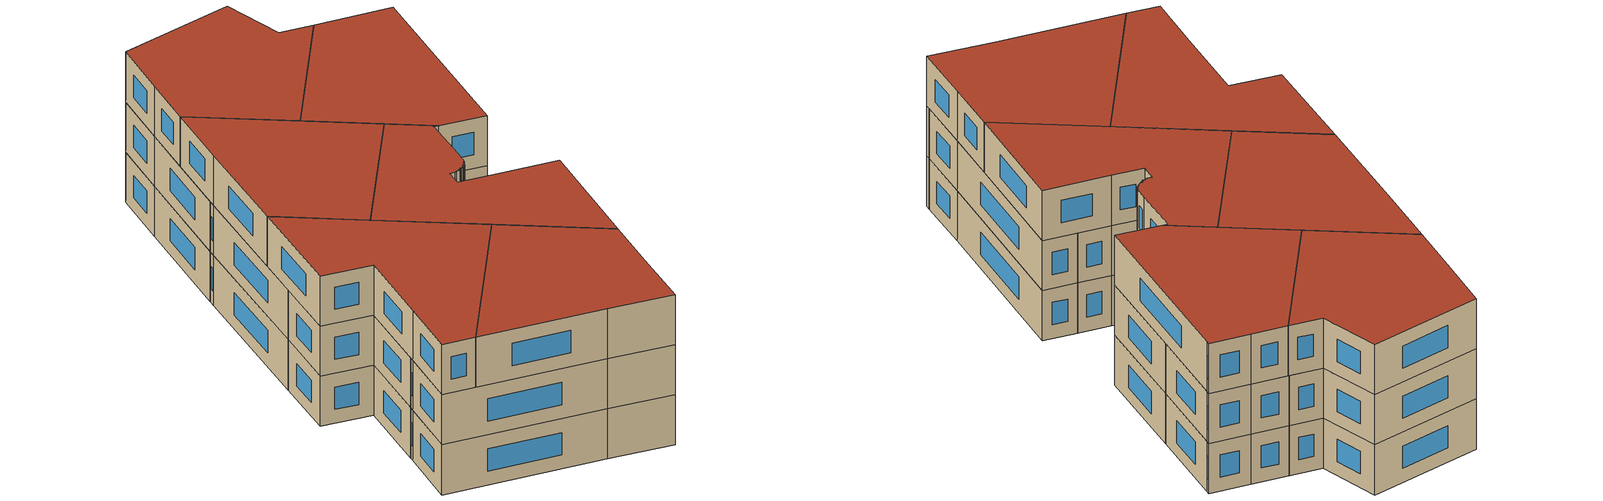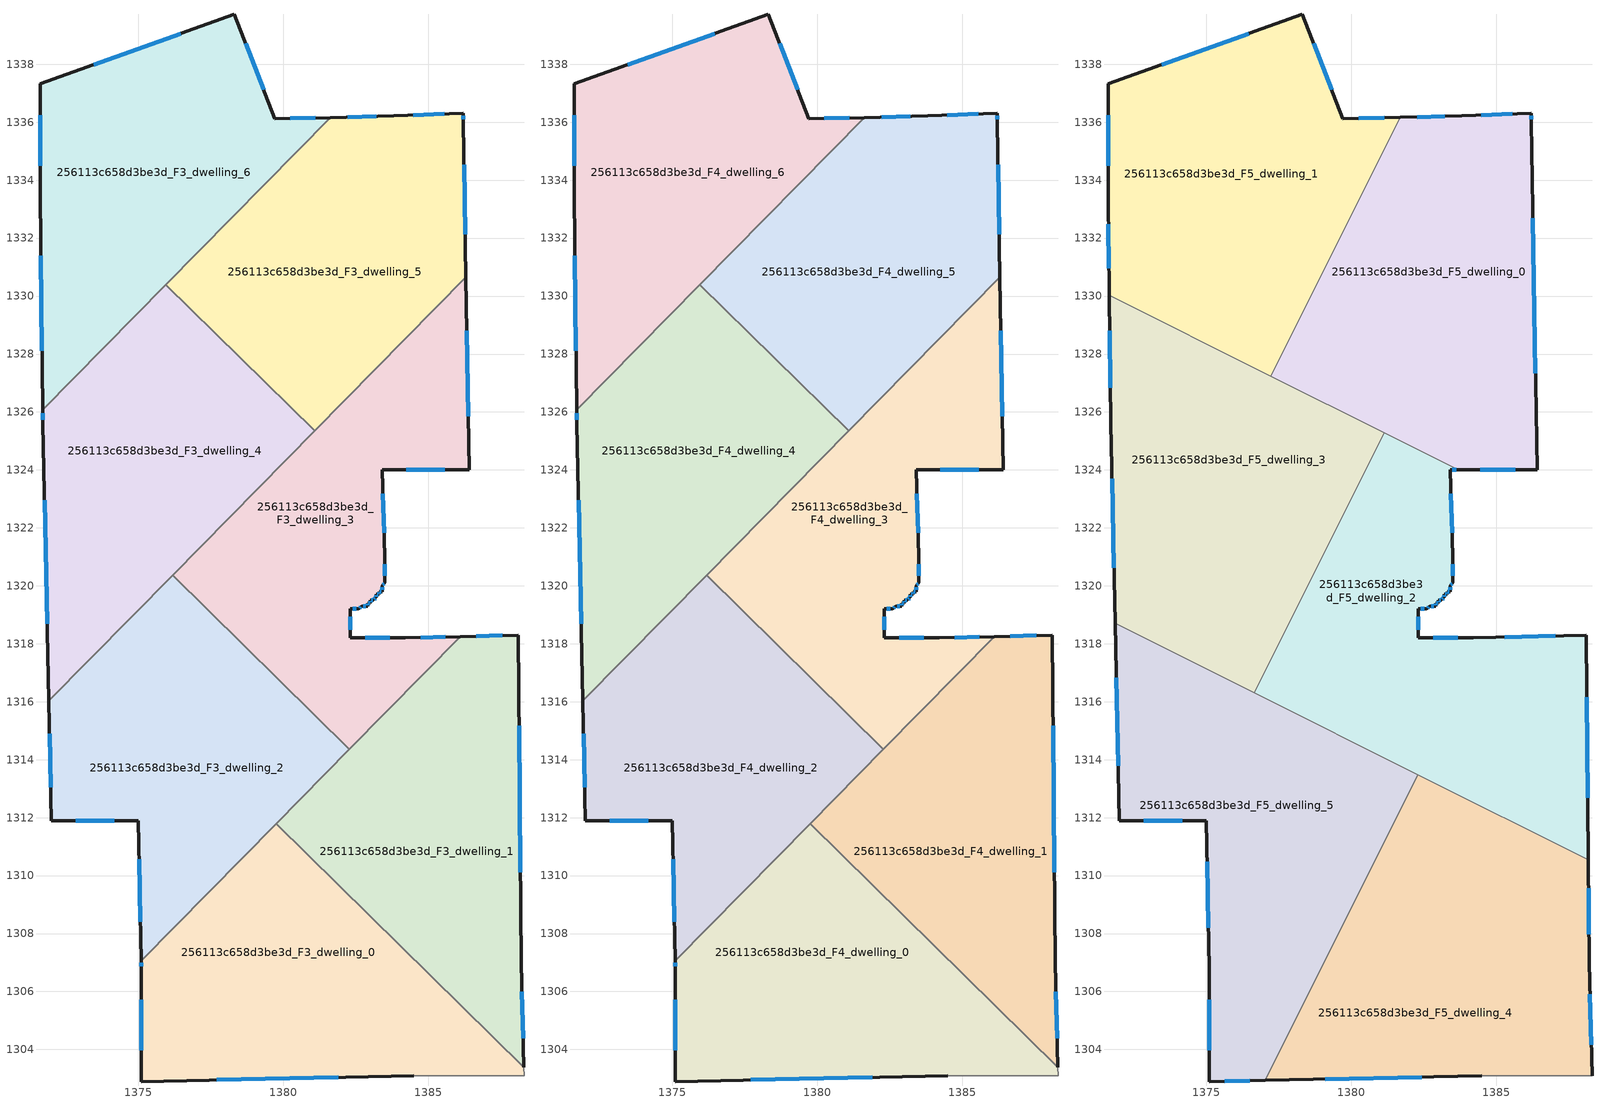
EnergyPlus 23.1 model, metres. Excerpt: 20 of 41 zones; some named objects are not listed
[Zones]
256113c658d3be3d_F3_dwelling_0
 floor to 256113c658d3be3d_F2_dwelling_0 (EU_floor_Construction): 1388.31,1303.38 1388.31,1303.09 1384.51,1303.09 1375.1,1302.89 1375.1,1306.79 1375.1,1307.06 1379.76,1311.79 z9
 wall outside (EU_wall_Construction): 1375.1,1307.06 1375.1,1306.79 1375.1,1302.89 1384.51,1303.09 z9:12
 wall adiabatic (EU_wall_Construction): 1384.51,1303.09 1388.31,1303.09 1388.31,1303.38 z9:12
 wall to 256113c658d3be3d_F3_dwelling_1 (EU_wall_Construction): 1388.31,1303.38 1379.76,1311.79 z9:12
 wall to 256113c658d3be3d_F3_dwelling_2 (EU_wall_Construction): 1379.76,1311.79 1375.1,1307.06 z9:12
 window (EU_Window_Construction): 1377.71,1302.95 1381.9,1303.04 / 1375.1,1305.71 1375.1,1303.97 / 1375.1,1306.99 1375.1,1306.87 z9.83:11.17
256113c658d3be3d_F3_dwelling_1
 floor to 256113c658d3be3d_F2_dwelling_1 (EU_floor_Construction): 1388.12,1318.3 1388.21,1306.99 1388.31,1303.38 1379.76,1311.79 1386.12,1318.25 z9
 wall outside (EU_wall_Construction): 1388.31,1303.38 1388.21,1306.99 1388.12,1318.3 1386.12,1318.25 z9:12
 wall to 256113c658d3be3d_F3_dwelling_3 (EU_wall_Construction): 1386.12,1318.25 1382.29,1314.36 z9:12
 wall to 256113c658d3be3d_F3_dwelling_2 (EU_wall_Construction): 1382.29,1314.36 1379.76,1311.79 z9:12
 window (EU_Window_Construction): 1388.19,1310.12 1388.14,1315.17 / 1388.28,1304.38 1388.24,1305.99 / 1387.56,1318.29 1386.67,1318.26 z9.83:11.17
256113c658d3be3d_F3_dwelling_2
 floor to 256113c658d3be3d_F2_dwelling_2 (EU_floor_Construction): 1382.29,1314.36 1375.1,1307.06 1375.01,1311.9 1372,1311.9 1371.91,1316.03 1376.19,1320.37 z9
 wall outside (EU_wall_Construction): 1371.91,1316.03 1372,1311.9 1375.01,1311.9 1375.1,1307.06 z9:12
 wall to 256113c658d3be3d_F3_dwelling_3 (EU_wall_Construction): 1382.29,1314.36 1376.19,1320.37 z9:12
 wall to 256113c658d3be3d_F3_dwelling_4 (EU_wall_Construction): 1376.19,1320.37 1371.91,1316.03 z9:12
 window (EU_Window_Construction): 1372.83,1311.9 1374.17,1311.9 / 1371.94,1314.89 1371.98,1313.04 / 1375.03,1310.56 1375.07,1308.4 z9.83:11.17
256113c658d3be3d_F3_dwelling_3
 floor to 256113c658d3be3d_F2_dwelling_3 (EU_floor_Construction): 1386.31,1330.65 1386.42,1324 1383.41,1324 1383.51,1321 1383.51,1320.1 1383.41,1320 1383.41,1319.8 1383.31,1319.8 1383.31,1319.7 1383.21,1319.7 1383.21,1319.6 1383.11,1319.5 1383.01,1319.5 1383.01,1319.4 1382.91,1319.4 1382.91,1319.3 1382.71,1319.3 1382.61,1319.2 1382.31,1319.2 1382.31,1318.2 1384.21,1318.2 1386.12,1318.25 1382.29,1314.36 1376.19,1320.37 z9
 wall outside (EU_wall_Construction): 1386.12,1318.25 1384.21,1318.2 1382.31,1318.2 1382.31,1319.2 1382.61,1319.2 1382.71,1319.3 1382.91,1319.3 1382.91,1319.4 1383.01,1319.4 1383.01,1319.5 1383.11,1319.5 1383.21,1319.6 1383.21,1319.7 1383.31,1319.7 1383.31,1319.8 1383.41,1319.8 1383.41,1320 1383.51,1320.1 1383.51,1321 1383.41,1324 1386.42,1324 1386.31,1330.65 z9:12
 wall to 256113c658d3be3d_F3_dwelling_5 (EU_wall_Construction): 1386.31,1330.65 1381.08,1325.34 z9:12
 wall to 256113c658d3be3d_F3_dwelling_4 (EU_wall_Construction): 1381.08,1325.34 1376.19,1320.37 z9:12
 window (EU_Window_Construction): 1383.51,1320.35 1383.51,1320.75 / 1383.44,1320.03 1383.49,1320.07 / 1383.41,1319.86 1383.41,1319.95 / 1383.34,1319.8 1383.39,1319.8 / 1383.31,1319.73 1383.31,1319.77 / 1383.24,1319.7 1383.29,1319.7 / 1383.21,1319.63 1383.21,1319.67 / 1383.14,1319.53 1383.19,1319.57 / 1383.04,1319.5 1383.09,1319.5 / 1383.01,1319.43 1383.01,1319.48 / 1382.94,1319.4 1382.99,1319.4 / 1382.91,1319.33 1382.91,1319.37 / 1382.77,1319.3 1382.86,1319.3 / 1382.64,1319.23 1382.68,1319.27 / 1382.4,1319.2 1382.53,1319.2 / 1382.31,1318.48 1382.31,1318.93 / 1383.69,1318.2 1382.84,1318.2 / 1385.59,1318.24 1384.74,1318.21 / 1386.39,1325.84 1386.34,1328.81 / 1384.25,1324 1385.58,1324 / 1383.49,1321.83 1383.44,1323.17 z9.83:11.17
256113c658d3be3d_F3_dwelling_4
 floor to 256113c658d3be3d_F2_dwelling_4 (EU_floor_Construction): 1381.08,1325.34 1371.91,1316.03 1371.71,1325.61 1371.7,1326.08 1375.95,1330.4 z9
 wall outside (EU_wall_Construction): 1371.7,1326.08 1371.71,1325.61 1371.91,1316.03 z9:12
 wall to 256113c658d3be3d_F3_dwelling_5 (EU_wall_Construction): 1381.08,1325.34 1375.95,1330.4 z9:12
 wall to 256113c658d3be3d_F3_dwelling_6 (EU_wall_Construction): 1375.95,1330.4 1371.7,1326.08 z9:12
 window (EU_Window_Construction): 1371.76,1322.96 1371.86,1318.68 / 1371.7,1325.95 1371.71,1325.74 z9.83:11.17
256113c658d3be3d_F3_dwelling_5
 floor to 256113c658d3be3d_F2_dwelling_5 (EU_floor_Construction): 1386.22,1336.31 1386.22,1336.01 1386.31,1330.65 1381.08,1325.34 1375.95,1330.4 1381.63,1336.16 1383.82,1336.21 z9
 wall outside (EU_wall_Construction): 1386.31,1330.65 1386.22,1336.01 1386.22,1336.31 1383.82,1336.21 1381.63,1336.16 z9:12
 wall to 256113c658d3be3d_F3_dwelling_6 (EU_wall_Construction): 1381.63,1336.16 1375.95,1330.4 z9:12
 window (EU_Window_Construction): 1385.55,1336.29 1384.48,1336.24 / 1386.22,1336.1 1386.22,1336.23 / 1386.28,1332.13 1386.24,1334.53 / 1383.21,1336.2 1382.24,1336.18 z9.83:11.17
256113c658d3be3d_F3_dwelling_6
 floor to 256113c658d3be3d_F2_dwelling_6 (EU_floor_Construction): 1378.31,1339.72 1379.71,1336.12 1381.63,1336.16 1371.7,1326.08 1371.61,1333.42 1371.61,1337.32 z9
 wall outside (EU_wall_Construction): 1381.63,1336.16 1379.71,1336.12 1378.31,1339.72 1371.61,1337.32 1371.61,1333.42 1371.7,1326.08 z9:12
 window (EU_Window_Construction): 1379.33,1337.11 1378.7,1338.72 / 1381.1,1336.15 1380.25,1336.13 / 1371.63,1331.38 1371.68,1328.11 / 1371.61,1336.24 1371.61,1334.5 / 1376.46,1339.05 1373.47,1337.98 z9.83:11.17
256113c658d3be3d_F4_dwelling_0
 floor to 256113c658d3be3d_F3_dwelling_0 (EU_floor_Construction): 1388.31,1303.38 1388.31,1303.09 1384.51,1303.09 1375.1,1302.89 1375.1,1306.79 1375.1,1307.06 1379.76,1311.79 z12
 wall outside (EU_wall_Construction): 1375.1,1307.06 1375.1,1306.79 1375.1,1302.89 1384.51,1303.09 z12:15
 wall adiabatic (EU_wall_Construction): 1384.51,1303.09 1388.31,1303.09 1388.31,1303.38 z12:15
 wall to 256113c658d3be3d_F4_dwelling_1 (EU_wall_Construction): 1388.31,1303.38 1379.76,1311.79 z12:15
 wall to 256113c658d3be3d_F4_dwelling_2 (EU_wall_Construction): 1379.76,1311.79 1375.1,1307.06 z12:15
 window (EU_Window_Construction): 1377.71,1302.95 1381.9,1303.04 / 1375.1,1305.71 1375.1,1303.97 / 1375.1,1306.99 1375.1,1306.87 z12.83:14.17
256113c658d3be3d_F4_dwelling_1
 floor to 256113c658d3be3d_F3_dwelling_1 (EU_floor_Construction): 1388.12,1318.3 1388.21,1306.99 1388.31,1303.38 1379.76,1311.79 1386.12,1318.25 z12
 wall outside (EU_wall_Construction): 1388.31,1303.38 1388.21,1306.99 1388.12,1318.3 1386.12,1318.25 z12:15
 wall to 256113c658d3be3d_F4_dwelling_3 (EU_wall_Construction): 1386.12,1318.25 1382.29,1314.36 z12:15
 wall to 256113c658d3be3d_F4_dwelling_2 (EU_wall_Construction): 1382.29,1314.36 1379.76,1311.79 z12:15
 window (EU_Window_Construction): 1388.19,1310.12 1388.14,1315.17 / 1388.28,1304.38 1388.24,1305.99 / 1387.56,1318.29 1386.67,1318.26 z12.83:14.17
256113c658d3be3d_F4_dwelling_2
 floor to 256113c658d3be3d_F3_dwelling_2 (EU_floor_Construction): 1382.29,1314.36 1375.1,1307.06 1375.01,1311.9 1372,1311.9 1371.91,1316.03 1376.19,1320.37 z12
 wall outside (EU_wall_Construction): 1371.91,1316.03 1372,1311.9 1375.01,1311.9 1375.1,1307.06 z12:15
 wall to 256113c658d3be3d_F4_dwelling_3 (EU_wall_Construction): 1382.29,1314.36 1376.19,1320.37 z12:15
 wall to 256113c658d3be3d_F4_dwelling_4 (EU_wall_Construction): 1376.19,1320.37 1371.91,1316.03 z12:15
 window (EU_Window_Construction): 1372.83,1311.9 1374.17,1311.9 / 1371.94,1314.89 1371.98,1313.04 / 1375.03,1310.56 1375.07,1308.4 z12.83:14.17
256113c658d3be3d_F4_dwelling_3
 floor to 256113c658d3be3d_F3_dwelling_3 (EU_floor_Construction): 1386.31,1330.65 1386.42,1324 1383.41,1324 1383.51,1321 1383.51,1320.1 1383.41,1320 1383.41,1319.8 1383.31,1319.8 1383.31,1319.7 1383.21,1319.7 1383.21,1319.6 1383.11,1319.5 1383.01,1319.5 1383.01,1319.4 1382.91,1319.4 1382.91,1319.3 1382.71,1319.3 1382.61,1319.2 1382.31,1319.2 1382.31,1318.2 1384.21,1318.2 1386.12,1318.25 1382.29,1314.36 1376.19,1320.37 z12
 wall outside (EU_wall_Construction): 1386.12,1318.25 1384.21,1318.2 1382.31,1318.2 1382.31,1319.2 1382.61,1319.2 1382.71,1319.3 1382.91,1319.3 1382.91,1319.4 1383.01,1319.4 1383.01,1319.5 1383.11,1319.5 1383.21,1319.6 1383.21,1319.7 1383.31,1319.7 1383.31,1319.8 1383.41,1319.8 1383.41,1320 1383.51,1320.1 1383.51,1321 1383.41,1324 1386.42,1324 1386.31,1330.65 z12:15
 wall to 256113c658d3be3d_F4_dwelling_5 (EU_wall_Construction): 1386.31,1330.65 1381.08,1325.34 z12:15
 wall to 256113c658d3be3d_F4_dwelling_4 (EU_wall_Construction): 1381.08,1325.34 1376.19,1320.37 z12:15
 window (EU_Window_Construction): 1383.51,1320.35 1383.51,1320.75 / 1383.44,1320.03 1383.49,1320.07 / 1383.41,1319.86 1383.41,1319.95 / 1383.34,1319.8 1383.39,1319.8 / 1383.31,1319.73 1383.31,1319.77 / 1383.24,1319.7 1383.29,1319.7 / 1383.21,1319.63 1383.21,1319.67 / 1383.14,1319.53 1383.19,1319.57 / 1383.04,1319.5 1383.09,1319.5 / 1383.01,1319.43 1383.01,1319.48 / 1382.94,1319.4 1382.99,1319.4 / 1382.91,1319.33 1382.91,1319.37 / 1382.77,1319.3 1382.86,1319.3 / 1382.64,1319.23 1382.68,1319.27 / 1382.4,1319.2 1382.53,1319.2 / 1382.31,1318.48 1382.31,1318.93 / 1383.69,1318.2 1382.84,1318.2 / 1385.59,1318.24 1384.74,1318.21 / 1386.39,1325.84 1386.34,1328.81 / 1384.25,1324 1385.58,1324 / 1383.49,1321.83 1383.44,1323.17 z12.83:14.17
256113c658d3be3d_F4_dwelling_4
 floor to 256113c658d3be3d_F3_dwelling_4 (EU_floor_Construction): 1381.08,1325.34 1371.91,1316.03 1371.71,1325.61 1371.7,1326.08 1375.95,1330.4 z12
 wall outside (EU_wall_Construction): 1371.7,1326.08 1371.71,1325.61 1371.91,1316.03 z12:15
 wall to 256113c658d3be3d_F4_dwelling_5 (EU_wall_Construction): 1381.08,1325.34 1375.95,1330.4 z12:15
 wall to 256113c658d3be3d_F4_dwelling_6 (EU_wall_Construction): 1375.95,1330.4 1371.7,1326.08 z12:15
 window (EU_Window_Construction): 1371.76,1322.96 1371.86,1318.68 / 1371.7,1325.95 1371.71,1325.74 z12.83:14.17
256113c658d3be3d_F4_dwelling_5
 floor to 256113c658d3be3d_F3_dwelling_5 (EU_floor_Construction): 1386.22,1336.31 1386.22,1336.01 1386.31,1330.65 1381.08,1325.34 1375.95,1330.4 1381.63,1336.16 1383.82,1336.21 z12
 wall outside (EU_wall_Construction): 1386.31,1330.65 1386.22,1336.01 1386.22,1336.31 1383.82,1336.21 1381.63,1336.16 z12:15
 wall to 256113c658d3be3d_F4_dwelling_6 (EU_wall_Construction): 1381.63,1336.16 1375.95,1330.4 z12:15
 window (EU_Window_Construction): 1385.55,1336.29 1384.48,1336.24 / 1386.22,1336.1 1386.22,1336.23 / 1386.28,1332.13 1386.24,1334.53 / 1383.21,1336.2 1382.24,1336.18 z12.83:14.17
256113c658d3be3d_F4_dwelling_6
 floor to 256113c658d3be3d_F3_dwelling_6 (EU_floor_Construction): 1378.31,1339.72 1379.71,1336.12 1381.63,1336.16 1371.7,1326.08 1371.61,1333.42 1371.61,1337.32 z12
 wall outside (EU_wall_Construction): 1381.63,1336.16 1379.71,1336.12 1378.31,1339.72 1371.61,1337.32 1371.61,1333.42 1371.7,1326.08 z12:15
 window (EU_Window_Construction): 1379.33,1337.11 1378.7,1338.72 / 1381.1,1336.15 1380.25,1336.13 / 1371.63,1331.38 1371.68,1328.11 / 1371.61,1336.24 1371.61,1334.5 / 1376.46,1339.05 1373.47,1337.98 z12.83:14.17
256113c658d3be3d_F5_dwelling_0
 floor to 256113c658d3be3d_F4_dwelling_5 (EU_floor_Construction): 1386.22,1336.31 1386.22,1336.01 1386.31,1330.65 1381.08,1325.34 1377.87,1328.51 1381.7,1336.16 1383.82,1336.21 z15
 floor to 256113c658d3be3d_F4_dwelling_3 (EU_floor_Construction): 1386.31,1330.65 1386.42,1324 1383.7,1324 1381.15,1325.28 1381.06,1325.32 z15
 floor to 256113c658d3be3d_F4_dwelling_4 (EU_floor_Construction): 1381.08,1325.34 1381.06,1325.32 1377.23,1327.24 1377.87,1328.51 z15
 wall outside (EU_wall_Construction): 1383.7,1324 1386.42,1324 1386.22,1336.01 1386.22,1336.31 1383.82,1336.21 1381.7,1336.16 z15:18
 wall to 256113c658d3be3d_F5_dwelling_1 (EU_wall_Construction): 1381.7,1336.16 1377.23,1327.24 z15:18
 wall to 256113c658d3be3d_F5_dwelling_3 (EU_wall_Construction): 1377.23,1327.24 1381.15,1325.28 z15:18
 wall to 256113c658d3be3d_F5_dwelling_2 (EU_wall_Construction): 1381.15,1325.28 1383.7,1324 z15:18
 window (EU_Window_Construction): 1386.36,1327.33 1386.27,1332.69 / 1384.45,1324 1385.66,1324 / 1383.23,1336.2 1382.28,1336.18 / 1385.55,1336.29 1384.48,1336.24 / 1386.22,1336.1 1386.22,1336.23 z15.83:17.17
 roof outside (EU_roof_Construction): 1386.42,1324 1386.22,1336.01 1386.22,1336.31 1383.82,1336.21 1381.7,1336.16 1377.23,1327.24 1383.7,1324 z18
256113c658d3be3d_F5_dwelling_1
 floor to 256113c658d3be3d_F4_dwelling_6 (EU_floor_Construction): 1378.31,1339.72 1379.71,1336.12 1381.63,1336.16 1374.29,1328.71 1371.65,1330.03 1371.61,1333.42 1371.61,1337.32 z15
 floor to 256113c658d3be3d_F4_dwelling_5 (EU_floor_Construction): 1381.7,1336.16 1377.87,1328.51 1375.95,1330.4 1381.63,1336.16 z15
 floor to 256113c658d3be3d_F4_dwelling_4 (EU_floor_Construction): 1377.87,1328.51 1377.23,1327.24 1374.29,1328.71 1375.95,1330.4 z15
 wall outside (EU_wall_Construction): 1381.7,1336.16 1379.71,1336.12 1378.31,1339.72 1371.61,1337.32 1371.61,1333.42 1371.65,1330.03 z15:18
 wall to 256113c658d3be3d_F5_dwelling_3 (EU_wall_Construction): 1371.65,1330.03 1377.23,1327.24 z15:18
 window (EU_Window_Construction): 1381.15,1336.15 1380.26,1336.13 / 1371.62,1332.48 1371.64,1330.96 / 1371.61,1336.24 1371.61,1334.5 / 1376.46,1339.05 1373.47,1337.98 / 1379.33,1337.11 1378.7,1338.72 z15.83:17.17
 roof outside (EU_roof_Construction): 1377.23,1327.24 1381.7,1336.16 1379.71,1336.12 1378.31,1339.72 1371.61,1337.32 1371.61,1333.42 1371.65,1330.03 z18
256113c658d3be3d_F5_dwelling_2
 floor to 256113c658d3be3d_F4_dwelling_1 (EU_floor_Construction): 1388.12,1318.3 1388.18,1310.54 1381.71,1313.77 1386.12,1318.25 z15
 floor to 256113c658d3be3d_F4_dwelling_2 (EU_floor_Construction): 1382.29,1314.36 1381.71,1313.77 1376.66,1316.3 1377.86,1318.72 z15
 floor to 256113c658d3be3d_F4_dwelling_3 (EU_floor_Construction): 1383.7,1324 1383.41,1324 1383.51,1321 1383.51,1320.1 1383.41,1320 1383.41,1319.8 1383.31,1319.8 1383.31,1319.7 1383.21,1319.7 1383.21,1319.6 1383.11,1319.5 1383.01,1319.5 1383.01,1319.4 1382.91,1319.4 1382.91,1319.3 1382.71,1319.3 1382.61,1319.2 1382.31,1319.2 1382.31,1318.2 1384.21,1318.2 1386.12,1318.25 1382.29,1314.36 1377.86,1318.72 1381.15,1325.28 z15
 wall outside (EU_wall_Construction): 1388.18,1310.54 1388.12,1318.3 1384.21,1318.2 1382.31,1318.2 1382.31,1319.2 1382.61,1319.2 1382.71,1319.3 1382.91,1319.3 1382.91,1319.4 1383.01,1319.4 1383.01,1319.5 1383.11,1319.5 1383.21,1319.6 1383.21,1319.7 1383.31,1319.7 1383.31,1319.8 1383.41,1319.8 1383.41,1320 1383.51,1320.1 1383.51,1321 1383.41,1324 1383.7,1324 z15:18
 wall to 256113c658d3be3d_F5_dwelling_3 (EU_wall_Construction): 1381.15,1325.28 1376.66,1316.3 z15:18
 wall to 256113c658d3be3d_F5_dwelling_4 (EU_wall_Construction): 1382.3,1313.48 1388.18,1310.54 z15:18
 wall to 256113c658d3be3d_F5_dwelling_5 (EU_wall_Construction): 1376.66,1316.3 1382.3,1313.48 z15:18
 window (EU_Window_Construction): 1383.51,1320.35 1383.51,1320.75 / 1383.44,1320.03 1383.49,1320.07 / 1383.41,1319.86 1383.41,1319.95 / 1383.34,1319.8 1383.39,1319.8 / 1383.31,1319.73 1383.31,1319.77 / 1383.24,1319.7 1383.29,1319.7 / 1383.21,1319.63 1383.21,1319.67 / 1383.14,1319.53 1383.19,1319.57 / 1383.04,1319.5 1383.09,1319.5 / 1383.01,1319.43 1383.01,1319.48 / 1382.94,1319.4 1382.99,1319.4 / 1382.91,1319.33 1382.91,1319.37 / 1382.77,1319.3 1382.86,1319.3 / 1382.64,1319.23 1382.68,1319.27 / 1382.4,1319.2 1382.53,1319.2 / 1382.31,1318.48 1382.31,1318.93 / 1383.69,1318.2 1382.84,1318.2 / 1387.04,1318.27 1385.29,1318.23 / 1388.16,1312.69 1388.13,1316.15 / 1383.49,1324 1383.62,1324 / 1383.49,1321.83 1383.44,1323.17 z15.83:17.17
 roof outside (EU_roof_Construction): 1388.18,1310.54 1388.12,1318.3 1384.21,1318.2 1382.31,1318.2 1382.31,1319.2 1382.61,1319.2 1382.71,1319.3 1382.91,1319.3 1382.91,1319.4 1383.01,1319.4 1383.01,1319.5 1383.11,1319.5 1383.21,1319.6 1383.21,1319.7 1383.31,1319.7 1383.31,1319.8 1383.41,1319.8 1383.41,1320 1383.51,1320.1 1383.51,1321 1383.41,1324 1383.7,1324 1381.15,1325.28 1376.66,1316.3 z18
256113c658d3be3d_F5_dwelling_3
 floor to 256113c658d3be3d_F4_dwelling_3 (EU_floor_Construction): 1381.15,1325.28 1377.86,1318.72 1376.19,1320.37 1381.06,1325.32 z15
 floor to 256113c658d3be3d_F4_dwelling_4 (EU_floor_Construction): 1381.06,1325.32 1373.66,1317.8 1371.86,1318.7 1371.71,1325.61 1371.7,1326.08 1374.29,1328.71 z15
 floor to 256113c658d3be3d_F4_dwelling_6 (EU_floor_Construction): 1374.29,1328.71 1371.7,1326.08 1371.65,1330.03 z15
 floor to 256113c658d3be3d_F4_dwelling_2 (EU_floor_Construction): 1377.86,1318.72 1376.66,1316.3 1373.66,1317.8 1376.19,1320.37 z15
 wall outside (EU_wall_Construction): 1371.65,1330.03 1371.71,1325.61 1371.86,1318.7 z15:18
 wall to 256113c658d3be3d_F5_dwelling_5 (EU_wall_Construction): 1371.86,1318.7 1376.66,1316.3 z15:18
 window (EU_Window_Construction): 1371.75,1323.7 1371.81,1320.62 / 1371.67,1328.8 1371.69,1326.83 z15.83:17.17
 roof outside (EU_roof_Construction): 1376.66,1316.3 1381.15,1325.28 1371.65,1330.03 1371.71,1325.61 1371.86,1318.7 z18
256113c658d3be3d_F5_dwelling_4
 floor to 256113c658d3be3d_F4_dwelling_0 (EU_floor_Construction): 1388.3,1303.38 1388.31,1303.09 1384.51,1303.09 1377.03,1302.93 1380.9,1310.67 z15
 floor to 256113c658d3be3d_F4_dwelling_1 (EU_floor_Construction): 1388.18,1310.54 1388.21,1306.99 1388.3,1303.38 1380.9,1310.67 1382.3,1313.48 z15
 wall outside (EU_wall_Construction): 1377.03,1302.93 1384.51,1303.09 / 1388.31,1303.09 1388.21,1306.99 1388.18,1310.54 z15:18
 wall adiabatic (EU_wall_Construction): 1384.51,1303.09 1388.31,1303.09 z15:18
 wall to 256113c658d3be3d_F5_dwelling_5 (EU_wall_Construction): 1382.31,1313.48 1377.03,1302.93 z15:18
 window (EU_Window_Construction): 1379.1,1302.98 1382.44,1303.05 / 1388.2,1307.97 1388.19,1309.56 / 1388.28,1304.17 1388.24,1305.91 z15.83:17.17
 roof outside (EU_roof_Construction): 1388.31,1303.09 1388.21,1306.99 1388.18,1310.54 1382.31,1313.48 1377.03,1302.93 1384.51,1303.09 z18
256113c658d3be3d_F5_dwelling_5
 floor to 256113c658d3be3d_F4_dwelling_2 (EU_floor_Construction): 1381.71,1313.77 1375.1,1307.06 1375.01,1311.9 1372,1311.9 1371.91,1316.03 1373.66,1317.8 z15
 floor to 256113c658d3be3d_F4_dwelling_0 (EU_floor_Construction): 1380.9,1310.67 1377.03,1302.93 1375.1,1302.89 1375.1,1306.79 1375.1,1307.06 1379.76,1311.79 z15
 floor to 256113c658d3be3d_F4_dwelling_4 (EU_floor_Construction): 1373.66,1317.8 1371.91,1316.03 1371.86,1318.7 z15
 floor to 256113c658d3be3d_F4_dwelling_1 (EU_floor_Construction): 1382.3,1313.48 1380.9,1310.67 1379.76,1311.79 1381.71,1313.77 z15
 wall outside (EU_wall_Construction): 1371.86,1318.7 1372,1311.9 1375.01,1311.9 1375.1,1306.79 1375.1,1302.89 1377.03,1302.93 z15:18
 window (EU_Window_Construction): 1375.64,1302.9 1376.5,1302.92 / 1375.1,1305.71 1375.1,1303.97 / 1375.03,1310.49 1375.08,1308.21 / 1372.83,1311.9 1374.17,1311.9 / 1371.9,1316.82 1371.96,1313.78 z15.83:17.17
 roof outside (EU_roof_Construction): 1377.03,1302.93 1382.31,1313.48 1371.86,1318.7 1372,1311.9 1375.01,1311.9 1375.1,1306.79 1375.1,1302.89 z18
[Building]
EU S2 Campaign: North Axis=0; Terrain=City; Solar Distribution=FullExterior
[Site:Location]
Lyon-Bron: Latitude=45.75; Longitude=5; Time Zone=1; Elevation=198
[SizingPeriod:WeatherFileDays]
AnnualSizingPeriod: Begin Month=1; Begin Day of Month=1; End Month=12; End Day of Month=31; Day of Week for Start Day=Monday; Use Weather File Daylight Saving Period=No; Use Weather File Rain and Snow Indicators=No
[MATERIAL]
EU_InternalMass_Material: Roughness=MediumRough; Thickness=0.1; Conductivity=1; Density=1800; Specific Heat=900; Thermal Absorptance=0.9; Solar Absorptance=0.7; Visible Absorptance=0.7
[MATERIAL:NOMASS] Roughness=MediumRough; Thermal Absorptance=0.9; Solar Absorptance=0.7; Visible Absorptance=0.7
Name | Thermal Resistance
EU_wall_NoMass | 1.97775
EU_roof_NoMass | 1.81626
EU_floor_NoMass | 1.84812
[WINDOWMATERIAL:SIMPLEGLAZINGSYSTEM]
EU_Window_SimpleGlazing: UFactor=3.27502; Solar Heat Gain Coefficient=0.76; Visible Transmittance=0.76
[CONSTRUCTION]
EU_wall_Construction: EU_wall_NoMass
EU_roof_Construction: EU_roof_NoMass
EU_floor_Construction: EU_floor_NoMass
EU_Window_Construction: EU_Window_SimpleGlazing
EU_InternalMass_Construction: EU_InternalMass_Material
[ZONE] Type=1; Multiplier=1; Ceiling Height=autocalculate; Floor Area=autocalculate; Part of Total Floor Area=Yes
Name | Volume
256113c658d3be3d_F3_dwelling_0; 256113c658d3be3d_F4_dwelling_0 | 206.618
256113c658d3be3d_F5_dwelling_0; 256113c658d3be3d_F5_dwelling_5 | 241.073
256113c658d3be3d_F3_dwelling_1; 256113c658d3be3d_F4_dwelling_1 | 206.628
256113c658d3be3d_F5_dwelling_1 | 241.062
256113c658d3be3d_F3_dwelling_2; 256113c658d3be3d_F4_dwelling_2 | 206.637
256113c658d3be3d_F5_dwelling_2 | 241.077
256113c658d3be3d_F3_dwelling_3; 256113c658d3be3d_F4_dwelling_3; 256113c658d3be3d_F3_dwelling_5; 256113c658d3be3d_F4_dwelling_5 | 206.639
256113c658d3be3d_F5_dwelling_3 | 241.082
256113c658d3be3d_F3_dwelling_4; 256113c658d3be3d_F4_dwelling_4 | 206.646
256113c658d3be3d_F5_dwelling_4 | 241.072
256113c658d3be3d_F3_dwelling_6; 256113c658d3be3d_F4_dwelling_6 | 206.622
[INTERNALMASS] Construction=EU_InternalMass_Construction
Name | Zone or ZoneList | Surface Area
256113c658d3be3d_F3_dwelling_0_EU_InternalMass | 256113c658d3be3d_F3_dwelling_0 | 68.8743
256113c658d3be3d_F3_dwelling_1_EU_InternalMass | 256113c658d3be3d_F3_dwelling_1 | 68.8757
256113c658d3be3d_F3_dwelling_2_EU_InternalMass | 256113c658d3be3d_F3_dwelling_2 | 68.879
256113c658d3be3d_F3_dwelling_3_EU_InternalMass | 256113c658d3be3d_F3_dwelling_3 | 68.8774
256113c658d3be3d_F3_dwelling_4_EU_InternalMass | 256113c658d3be3d_F3_dwelling_4 | 68.8806
256113c658d3be3d_F3_dwelling_5_EU_InternalMass | 256113c658d3be3d_F3_dwelling_5 | 68.8804
256113c658d3be3d_F3_dwelling_6_EU_InternalMass | 256113c658d3be3d_F3_dwelling_6 | 68.8738
256113c658d3be3d_F4_dwelling_0_EU_InternalMass | 256113c658d3be3d_F4_dwelling_0 | 68.8743
256113c658d3be3d_F4_dwelling_1_EU_InternalMass | 256113c658d3be3d_F4_dwelling_1 | 68.8757
256113c658d3be3d_F4_dwelling_2_EU_InternalMass | 256113c658d3be3d_F4_dwelling_2 | 68.879
256113c658d3be3d_F4_dwelling_3_EU_InternalMass | 256113c658d3be3d_F4_dwelling_3 | 68.8774
256113c658d3be3d_F4_dwelling_4_EU_InternalMass | 256113c658d3be3d_F4_dwelling_4 | 68.8806
256113c658d3be3d_F4_dwelling_5_EU_InternalMass | 256113c658d3be3d_F4_dwelling_5 | 68.8804
256113c658d3be3d_F4_dwelling_6_EU_InternalMass | 256113c658d3be3d_F4_dwelling_6 | 68.8738
256113c658d3be3d_F5_dwelling_0_EU_InternalMass | 256113c658d3be3d_F5_dwelling_0 | 80.358
256113c658d3be3d_F5_dwelling_1_EU_InternalMass | 256113c658d3be3d_F5_dwelling_1 | 80.3537
256113c658d3be3d_F5_dwelling_2_EU_InternalMass | 256113c658d3be3d_F5_dwelling_2 | 80.3587
256113c658d3be3d_F5_dwelling_3_EU_InternalMass | 256113c658d3be3d_F5_dwelling_3 | 80.3608
256113c658d3be3d_F5_dwelling_4_EU_InternalMass | 256113c658d3be3d_F5_dwelling_4 | 80.3577
256113c658d3be3d_F5_dwelling_5_EU_InternalMass | 256113c658d3be3d_F5_dwelling_5 | 80.3578
[OTHEREQUIPMENT] Fuel Type=Electricity; Design Level Calculation Method=Watts/Area; Power per Zone Floor Area=1; Fraction Latent=0; Fraction Radiant=0; Fraction Lost=0; Carbon Dioxide Generation Rate=0; EndUse Subcategory=EU_Step8_InternalGains
Name | Zone or ZoneList or Space or SpaceList | Schedule
EU_Step8_InternalGain_256113c658d3be3d_F3_dwelling_0_f000 | 256113c658d3be3d_F3_dwelling_0 | EU_Step8_GainSchedule_256113c658d3be3d_F3_dwelling_0_f000
EU_Step8_InternalGain_256113c658d3be3d_F3_dwelling_1_f000 | 256113c658d3be3d_F3_dwelling_1 | EU_Step8_GainSchedule_256113c658d3be3d_F3_dwelling_1_f000
EU_Step8_InternalGain_256113c658d3be3d_F3_dwelling_2_f000 | 256113c658d3be3d_F3_dwelling_2 | EU_Step8_GainSchedule_256113c658d3be3d_F3_dwelling_2_f000
EU_Step8_InternalGain_256113c658d3be3d_F3_dwelling_3_f000 | 256113c658d3be3d_F3_dwelling_3 | EU_Step8_GainSchedule_256113c658d3be3d_F3_dwelling_3_f000
EU_Step8_InternalGain_256113c658d3be3d_F3_dwelling_4_f000 | 256113c658d3be3d_F3_dwelling_4 | EU_Step8_GainSchedule_256113c658d3be3d_F3_dwelling_4_f000
EU_Step8_InternalGain_256113c658d3be3d_F3_dwelling_5_f000 | 256113c658d3be3d_F3_dwelling_5 | EU_Step8_GainSchedule_256113c658d3be3d_F3_dwelling_5_f000
EU_Step8_InternalGain_256113c658d3be3d_F3_dwelling_6_f000 | 256113c658d3be3d_F3_dwelling_6 | EU_Step8_GainSchedule_256113c658d3be3d_F3_dwelling_6_f000
EU_Step8_InternalGain_256113c658d3be3d_F4_dwelling_0_f000 | 256113c658d3be3d_F4_dwelling_0 | EU_Step8_GainSchedule_256113c658d3be3d_F4_dwelling_0_f000
EU_Step8_InternalGain_256113c658d3be3d_F4_dwelling_1_f000 | 256113c658d3be3d_F4_dwelling_1 | EU_Step8_GainSchedule_256113c658d3be3d_F4_dwelling_1_f000
EU_Step8_InternalGain_256113c658d3be3d_F4_dwelling_2_f000 | 256113c658d3be3d_F4_dwelling_2 | EU_Step8_GainSchedule_256113c658d3be3d_F4_dwelling_2_f000
EU_Step8_InternalGain_256113c658d3be3d_F4_dwelling_3_f000 | 256113c658d3be3d_F4_dwelling_3 | EU_Step8_GainSchedule_256113c658d3be3d_F4_dwelling_3_f000
EU_Step8_InternalGain_256113c658d3be3d_F4_dwelling_4_f000 | 256113c658d3be3d_F4_dwelling_4 | EU_Step8_GainSchedule_256113c658d3be3d_F4_dwelling_4_f000
EU_Step8_InternalGain_256113c658d3be3d_F4_dwelling_5_f000 | 256113c658d3be3d_F4_dwelling_5 | EU_Step8_GainSchedule_256113c658d3be3d_F4_dwelling_5_f000
EU_Step8_InternalGain_256113c658d3be3d_F4_dwelling_6_f000 | 256113c658d3be3d_F4_dwelling_6 | EU_Step8_GainSchedule_256113c658d3be3d_F4_dwelling_6_f000
EU_Step8_InternalGain_256113c658d3be3d_F5_dwelling_0_f000 | 256113c658d3be3d_F5_dwelling_0 | EU_Step8_GainSchedule_256113c658d3be3d_F5_dwelling_0_f000
EU_Step8_InternalGain_256113c658d3be3d_F5_dwelling_1_f000 | 256113c658d3be3d_F5_dwelling_1 | EU_Step8_GainSchedule_256113c658d3be3d_F5_dwelling_1_f000
EU_Step8_InternalGain_256113c658d3be3d_F5_dwelling_2_f000 | 256113c658d3be3d_F5_dwelling_2 | EU_Step8_GainSchedule_256113c658d3be3d_F5_dwelling_2_f000
EU_Step8_InternalGain_256113c658d3be3d_F5_dwelling_3_f000 | 256113c658d3be3d_F5_dwelling_3 | EU_Step8_GainSchedule_256113c658d3be3d_F5_dwelling_3_f000
EU_Step8_InternalGain_256113c658d3be3d_F5_dwelling_4_f000 | 256113c658d3be3d_F5_dwelling_4 | EU_Step8_GainSchedule_256113c658d3be3d_F5_dwelling_4_f000
EU_Step8_InternalGain_256113c658d3be3d_F5_dwelling_5_f000 | 256113c658d3be3d_F5_dwelling_5 | EU_Step8_GainSchedule_256113c658d3be3d_F5_dwelling_5_f000
[ZONEVENTILATION:DESIGNFLOWRATE] Schedule=EU_AlwaysOn; Design Flow Rate Calculation Method=AirChanges/Hour; Air Changes per Hour=0.759424; Ventilation Type=Natural; Fan Pressure Rise=0; Fan Total Efficiency=1; Constant Term Coefficient=1; Temperature Term Coefficient=0; Velocity Term Coefficient=0; Velocity Squared Term Coefficient=0; Minimum Indoor Temperature=-100; Maximum Indoor Temperature=100; Delta Temperature=-100; Minimum Outdoor Temperature=-100; Maximum Outdoor Temperature=100; Maximum Wind Speed=40
Name | Zone or ZoneList or Space or SpaceList
EU_ConstantAir_256113c658d3be3d_F3_dwelling_0 | 256113c658d3be3d_F3_dwelling_0
EU_ConstantAir_256113c658d3be3d_F3_dwelling_1 | 256113c658d3be3d_F3_dwelling_1
EU_ConstantAir_256113c658d3be3d_F3_dwelling_2 | 256113c658d3be3d_F3_dwelling_2
EU_ConstantAir_256113c658d3be3d_F3_dwelling_3 | 256113c658d3be3d_F3_dwelling_3
EU_ConstantAir_256113c658d3be3d_F3_dwelling_4 | 256113c658d3be3d_F3_dwelling_4
EU_ConstantAir_256113c658d3be3d_F3_dwelling_5 | 256113c658d3be3d_F3_dwelling_5
EU_ConstantAir_256113c658d3be3d_F3_dwelling_6 | 256113c658d3be3d_F3_dwelling_6
EU_ConstantAir_256113c658d3be3d_F4_dwelling_0 | 256113c658d3be3d_F4_dwelling_0
EU_ConstantAir_256113c658d3be3d_F4_dwelling_1 | 256113c658d3be3d_F4_dwelling_1
EU_ConstantAir_256113c658d3be3d_F4_dwelling_2 | 256113c658d3be3d_F4_dwelling_2
EU_ConstantAir_256113c658d3be3d_F4_dwelling_3 | 256113c658d3be3d_F4_dwelling_3
EU_ConstantAir_256113c658d3be3d_F4_dwelling_4 | 256113c658d3be3d_F4_dwelling_4
EU_ConstantAir_256113c658d3be3d_F4_dwelling_5 | 256113c658d3be3d_F4_dwelling_5
EU_ConstantAir_256113c658d3be3d_F4_dwelling_6 | 256113c658d3be3d_F4_dwelling_6
EU_ConstantAir_256113c658d3be3d_F5_dwelling_0 | 256113c658d3be3d_F5_dwelling_0
EU_ConstantAir_256113c658d3be3d_F5_dwelling_1 | 256113c658d3be3d_F5_dwelling_1
EU_ConstantAir_256113c658d3be3d_F5_dwelling_2 | 256113c658d3be3d_F5_dwelling_2
EU_ConstantAir_256113c658d3be3d_F5_dwelling_3 | 256113c658d3be3d_F5_dwelling_3
EU_ConstantAir_256113c658d3be3d_F5_dwelling_4 | 256113c658d3be3d_F5_dwelling_4
EU_ConstantAir_256113c658d3be3d_F5_dwelling_5 | 256113c658d3be3d_F5_dwelling_5
[HVACTEMPLATE:ZONE:IDEALLOADSAIRSYSTEM] System Availability Schedule=EU_AlwaysOn; Maximum Heating Supply Air Temperature=50; Minimum Cooling Supply Air Temperature=13; Maximum Heating Supply Air Humidity Ratio=0.0156; Minimum Cooling Supply Air Humidity Ratio=0.0077; Heating Limit=NoLimit; Cooling Limit=NoLimit; Heating Availability Schedule=EU_AlwaysOn; Cooling Availability Schedule=EU_CoolingOff; Dehumidification Control Type=ConstantSensibleHeatRatio; Cooling Sensible Heat Ratio=0.7; Dehumidification Setpoint=60; Humidification Control Type=None; Humidification Setpoint=30; Outdoor Air Method=None; Outdoor Air Flow Rate per Person=0.00944; Outdoor Air Flow Rate per Zone Floor Area=0; Outdoor Air Flow Rate per Zone=0; Demand Controlled Ventilation Type=None; Outdoor Air Economizer Type=NoEconomizer; Heat Recovery Type=None; Sensible Heat Recovery Effectiveness=0.7; Latent Heat Recovery Effectiveness=0.65
Name | Template Thermostat
256113c658d3be3d_F3_dwelling_0 | EU_HeatOnly_256113c658d3be3d_F3_dwelling_0
256113c658d3be3d_F3_dwelling_1 | EU_HeatOnly_256113c658d3be3d_F3_dwelling_1
256113c658d3be3d_F3_dwelling_2 | EU_HeatOnly_256113c658d3be3d_F3_dwelling_2
256113c658d3be3d_F3_dwelling_3 | EU_HeatOnly_256113c658d3be3d_F3_dwelling_3
256113c658d3be3d_F3_dwelling_4 | EU_HeatOnly_256113c658d3be3d_F3_dwelling_4
256113c658d3be3d_F3_dwelling_5 | EU_HeatOnly_256113c658d3be3d_F3_dwelling_5
256113c658d3be3d_F3_dwelling_6 | EU_HeatOnly_256113c658d3be3d_F3_dwelling_6
256113c658d3be3d_F4_dwelling_0 | EU_HeatOnly_256113c658d3be3d_F4_dwelling_0
256113c658d3be3d_F4_dwelling_1 | EU_HeatOnly_256113c658d3be3d_F4_dwelling_1
256113c658d3be3d_F4_dwelling_2 | EU_HeatOnly_256113c658d3be3d_F4_dwelling_2
256113c658d3be3d_F4_dwelling_3 | EU_HeatOnly_256113c658d3be3d_F4_dwelling_3
256113c658d3be3d_F4_dwelling_4 | EU_HeatOnly_256113c658d3be3d_F4_dwelling_4
256113c658d3be3d_F4_dwelling_5 | EU_HeatOnly_256113c658d3be3d_F4_dwelling_5
256113c658d3be3d_F4_dwelling_6 | EU_HeatOnly_256113c658d3be3d_F4_dwelling_6
256113c658d3be3d_F5_dwelling_0 | EU_HeatOnly_256113c658d3be3d_F5_dwelling_0
256113c658d3be3d_F5_dwelling_1 | EU_HeatOnly_256113c658d3be3d_F5_dwelling_1
256113c658d3be3d_F5_dwelling_2 | EU_HeatOnly_256113c658d3be3d_F5_dwelling_2
256113c658d3be3d_F5_dwelling_3 | EU_HeatOnly_256113c658d3be3d_F5_dwelling_3
256113c658d3be3d_F5_dwelling_4 | EU_HeatOnly_256113c658d3be3d_F5_dwelling_4
256113c658d3be3d_F5_dwelling_5 | EU_HeatOnly_256113c658d3be3d_F5_dwelling_5
[SIZING:ZONE] Zone Cooling Design Supply Air Temperature Input Method=SupplyAirTemperature; Zone Cooling Design Supply Air Temperature=13; Zone Heating Design Supply Air Temperature Input Method=SupplyAirTemperature; Zone Heating Design Supply Air Temperature=50; Zone Cooling Design Supply Air Humidity Ratio=0.008; Zone Heating Design Supply Air Humidity Ratio=0.008; Cooling Design Air Flow Method=DesignDay; Cooling Design Air Flow Rate=0; Cooling Minimum Air Flow per Zone Floor Area=0.000762; Cooling Minimum Air Flow=0; Cooling Minimum Air Flow Fraction=0.2; Heating Design Air Flow Method=DesignDay; Heating Design Air Flow Rate=0; Heating Maximum Air Flow per Zone Floor Area=0.002032; Heating Maximum Air Flow=0.141576; Heating Maximum Air Flow Fraction=0.3; Account for Dedicated Outdoor Air System=No; Dedicated Outdoor Air System Control Strategy=NeutralSupplyAir; Dedicated Outdoor Air Low Setpoint Temperature for Design=autosize; Dedicated Outdoor Air High Setpoint Temperature for Design=autosize; Zone Load Sizing Method=Sensible Load Only No Latent Load; Zone Latent Cooling Design Supply Air Humidity Ratio Input Method=HumidityRatioDifference; Zone Cooling Design Supply Air Humidity Ratio Difference=0.005; Zone Latent Heating Design Supply Air Humidity Ratio Input Method=HumidityRatioDifference; Zone Humidification Design Supply Air Humidity Ratio Difference=0.005
256113c658d3be3d_F3_dwelling_0; 256113c658d3be3d_F3_dwelling_1; 256113c658d3be3d_F3_dwelling_2; 256113c658d3be3d_F3_dwelling_3; 256113c658d3be3d_F3_dwelling_4; 256113c658d3be3d_F3_dwelling_5; 256113c658d3be3d_F3_dwelling_6; 256113c658d3be3d_F4_dwelling_0; 256113c658d3be3d_F4_dwelling_1; 256113c658d3be3d_F4_dwelling_2; 256113c658d3be3d_F4_dwelling_3; 256113c658d3be3d_F4_dwelling_4; 256113c658d3be3d_F4_dwelling_5; 256113c658d3be3d_F4_dwelling_6; 256113c658d3be3d_F5_dwelling_0; 256113c658d3be3d_F5_dwelling_1; 256113c658d3be3d_F5_dwelling_2; 256113c658d3be3d_F5_dwelling_3; 256113c658d3be3d_F5_dwelling_4; 256113c658d3be3d_F5_dwelling_5
[SCHEDULE:CONSTANT]
Name | Hourly Value
EU_AlwaysOn | 1
EU_CoolingOff | 0
[SCHEDULE:FILE] Column Number=1; Rows to Skip at Top=0; Number of Hours of Data=8760; Column Separator=Comma; Interpolate to Timestep=No; Minutes per Item=60; Adjust Schedule for Daylight Savings=Yes
Name | File
EU_Step8_GainSchedule_256113c658d3be3d_F3_dwelling_0_f000 | ../../schedules/256113c658d3be3d/256113c658d3be3d_F3_dwelling_0_f000_gain.csv
EU_Step8_GainSchedule_256113c658d3be3d_F3_dwelling_1_f000 | ../../schedules/256113c658d3be3d/256113c658d3be3d_F3_dwelling_1_f000_gain.csv
EU_Step8_GainSchedule_256113c658d3be3d_F3_dwelling_2_f000 | ../../schedules/256113c658d3be3d/256113c658d3be3d_F3_dwelling_2_f000_gain.csv
EU_Step8_GainSchedule_256113c658d3be3d_F3_dwelling_3_f000 | ../../schedules/256113c658d3be3d/256113c658d3be3d_F3_dwelling_3_f000_gain.csv
EU_Step8_GainSchedule_256113c658d3be3d_F3_dwelling_4_f000 | ../../schedules/256113c658d3be3d/256113c658d3be3d_F3_dwelling_4_f000_gain.csv
EU_Step8_GainSchedule_256113c658d3be3d_F3_dwelling_5_f000 | ../../schedules/256113c658d3be3d/256113c658d3be3d_F3_dwelling_5_f000_gain.csv
EU_Step8_GainSchedule_256113c658d3be3d_F3_dwelling_6_f000 | ../../schedules/256113c658d3be3d/256113c658d3be3d_F3_dwelling_6_f000_gain.csv
EU_Step8_GainSchedule_256113c658d3be3d_F4_dwelling_0_f000 | ../../schedules/256113c658d3be3d/256113c658d3be3d_F4_dwelling_0_f000_gain.csv
EU_Step8_GainSchedule_256113c658d3be3d_F4_dwelling_1_f000 | ../../schedules/256113c658d3be3d/256113c658d3be3d_F4_dwelling_1_f000_gain.csv
EU_Step8_GainSchedule_256113c658d3be3d_F4_dwelling_2_f000 | ../../schedules/256113c658d3be3d/256113c658d3be3d_F4_dwelling_2_f000_gain.csv
EU_Step8_GainSchedule_256113c658d3be3d_F4_dwelling_3_f000 | ../../schedules/256113c658d3be3d/256113c658d3be3d_F4_dwelling_3_f000_gain.csv
EU_Step8_GainSchedule_256113c658d3be3d_F4_dwelling_4_f000 | ../../schedules/256113c658d3be3d/256113c658d3be3d_F4_dwelling_4_f000_gain.csv
EU_Step8_GainSchedule_256113c658d3be3d_F4_dwelling_5_f000 | ../../schedules/256113c658d3be3d/256113c658d3be3d_F4_dwelling_5_f000_gain.csv
EU_Step8_GainSchedule_256113c658d3be3d_F4_dwelling_6_f000 | ../../schedules/256113c658d3be3d/256113c658d3be3d_F4_dwelling_6_f000_gain.csv
EU_Step8_GainSchedule_256113c658d3be3d_F5_dwelling_0_f000 | ../../schedules/256113c658d3be3d/256113c658d3be3d_F5_dwelling_0_f000_gain.csv
EU_Step8_GainSchedule_256113c658d3be3d_F5_dwelling_1_f000 | ../../schedules/256113c658d3be3d/256113c658d3be3d_F5_dwelling_1_f000_gain.csv
EU_Step8_GainSchedule_256113c658d3be3d_F5_dwelling_2_f000 | ../../schedules/256113c658d3be3d/256113c658d3be3d_F5_dwelling_2_f000_gain.csv
EU_Step8_GainSchedule_256113c658d3be3d_F5_dwelling_3_f000 | ../../schedules/256113c658d3be3d/256113c658d3be3d_F5_dwelling_3_f000_gain.csv
EU_Step8_GainSchedule_256113c658d3be3d_F5_dwelling_4_f000 | ../../schedules/256113c658d3be3d/256113c658d3be3d_F5_dwelling_4_f000_gain.csv
EU_Step8_GainSchedule_256113c658d3be3d_F5_dwelling_5_f000 | ../../schedules/256113c658d3be3d/256113c658d3be3d_F5_dwelling_5_f000_gain.csv
